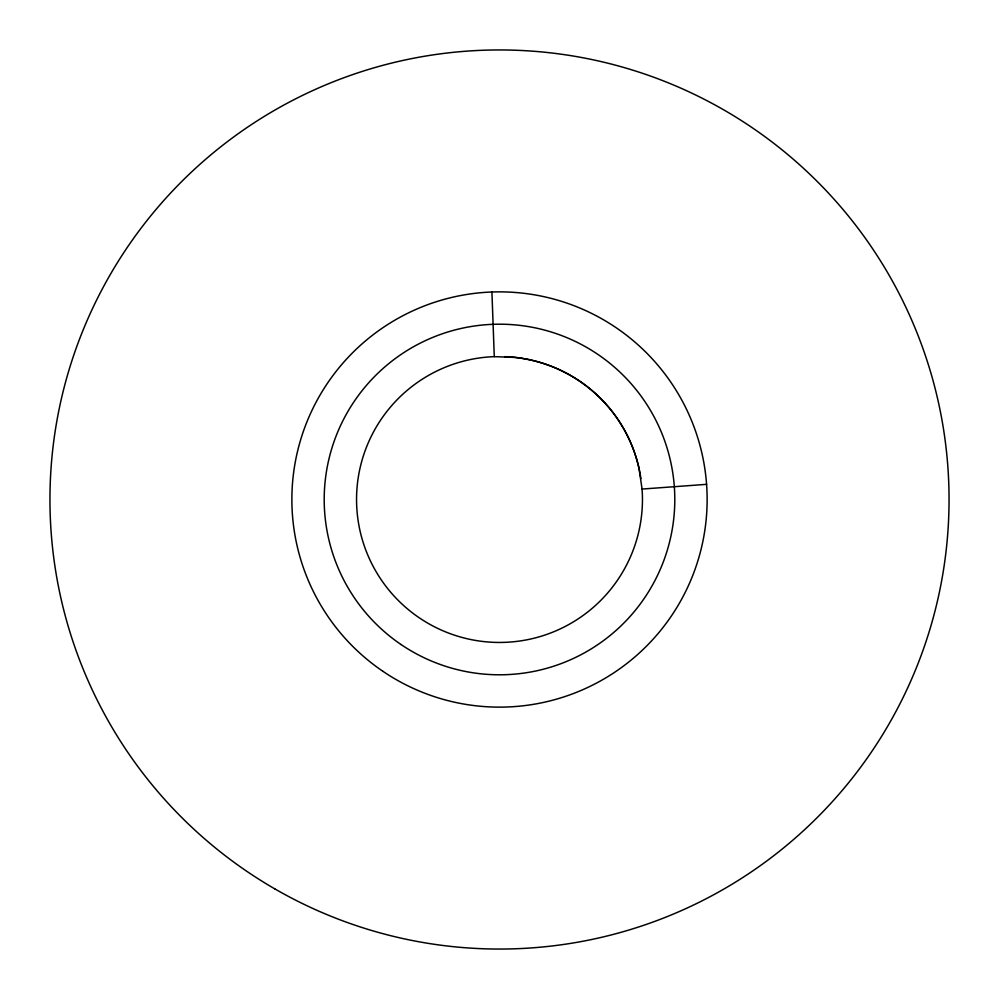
<?xml version="1.0" encoding="UTF-8"?>
<svg xmlns="http://www.w3.org/2000/svg" width="999" height="999" viewBox="0 0 999 999"><rect width="100%" height="100%" fill="white"/><g stroke="black" fill="none" stroke-linecap="round" stroke-linejoin="round"><path stroke-width="1.5" d="M491.92 292.008L494.28 356.643A142.944 142.944 0 0 0 356.718 506.456A142.944 142.944 0 0 0 508.204 642.182A142.944 142.944 0 0 0 642.07 489.06L706.58 484.34M494.28 356.643L515.134 357.417A142.944 142.845 41.9 0 1 639.023 468.431L642.07 489.06M504.72 356.643A142.944 142.944 0 0 1 640.921 478.683M274.725 888.823A449.55 449.55 0 0 0 949.05 499.5A449.55 449.55 0 0 0 274.725 110.177A449.55 449.55 0 0 0 274.725 888.823M382.829 671.253A207.63 207.63 0 0 0 706.58 514.66A207.63 207.63 0 0 0 409.091 312.587A207.63 207.63 0 0 0 382.829 671.253M401.011 644.505A175.287 175.287 0 0 0 674.325 512.3A175.287 175.287 0 0 0 423.164 341.695A175.287 175.287 0 0 0 401.011 644.505"/></g></svg>
